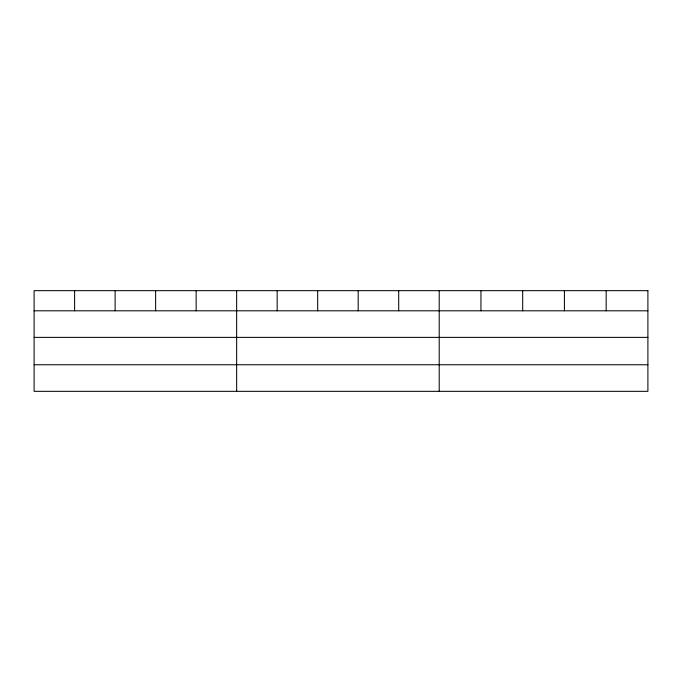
<?xml version="1.0" encoding="UTF-8"?>
<svg xmlns="http://www.w3.org/2000/svg" width="682" height="682" viewBox="0 0 682 682"><rect width="100%" height="100%" fill="white"/><g stroke="black" fill="none" stroke-linecap="round" stroke-linejoin="round"><path stroke-width="1.02" d="M34.1 310.804L647.9 310.804M34.1 337.377L647.9 337.377M34.1 364.759L647.9 364.759M606.162 290.668L606.162 310.804M564.423 290.668L564.423 310.804M522.685 290.668L522.685 310.804M480.946 290.668L480.946 310.804M439.208 290.668L439.208 391.332M398.697 290.668L398.697 310.804M358.186 290.668L358.186 310.804M317.676 290.668L317.676 310.804M277.165 290.668L277.165 310.804M236.654 290.668L236.654 391.332M196.143 290.668L196.143 310.804M155.632 290.668L155.632 310.804M115.122 290.668L115.122 310.804M74.611 290.668L74.611 310.804M647.9 290.668L34.1 290.668L34.1 391.332L647.9 391.332L647.9 290.668"/></g></svg>
